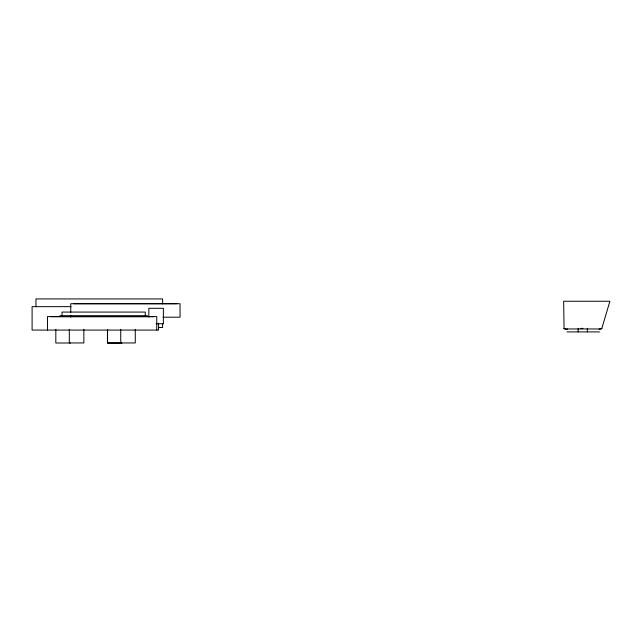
<?xml version="1.0" encoding="UTF-8"?>
<svg xmlns="http://www.w3.org/2000/svg" width="642" height="642" viewBox="0 0 642 642"><rect width="100%" height="100%" fill="white"/><g stroke="black" fill="none" stroke-linecap="round" stroke-linejoin="round"><path stroke-width="0.96" d="M600.727 328.768L600.96 328.72M73.974 303.722L176.823 303.722M601.755 328.656L609.9 301.25L563.652 301.25L564.053 328.632M582.944 328.375L580.52 328.415M71.069 306.651L32.1 306.651L32.1 330.076L158.566 330.076L158.566 323.271M59.891 315.679L147.395 315.679M50.63 316.707L153.478 316.707M162.972 317.204L180.057 317.204L180.041 303.722L70.756 303.722L70.756 312.389M156.11 323.745L163.381 323.745L163.381 308.304L148.84 308.304L148.84 317.052M158.734 327.5L162.595 327.5L162.595 323.56M567.392 328.961L598.328 328.961A3.619 0.69 -0.9 0 0 600.535 328.72M566.95 331.906L599.492 331.906M70.371 343.005L55.822 343.013L55.83 329.466M121.98 343.069L107.439 343.069L107.439 329.539M587.35 328.303L587.35 331.906M578.177 328.335L578.177 331.906M162.595 303.859L162.595 298.931L35.96 298.931L35.96 306.812M156.752 330.076L156.768 316.586L47.468 316.586L47.468 330.076M145.261 315.679L145.261 312.076L62.025 312.076L62.025 315.679M135.285 329.418L135.285 342.948L107.567 342.948L107.567 329.418M120.736 329.418L120.736 342.948M83.861 329.418L83.861 342.948L69.312 342.948L69.312 329.418M70.756 315.278L70.756 317.204M567.119 329.33A3.354 0.65 3.8 0 1 564.149 328.632M601.626 328.656A3.499 0.682 -3.4 0 1 599.034 329.258M601.843 328.343A3.242 0.53 -3 0 1 601.113 328.664M567.392 329.025A3.346 0.658 0.7 0 1 564.045 328.319"/></g></svg>
